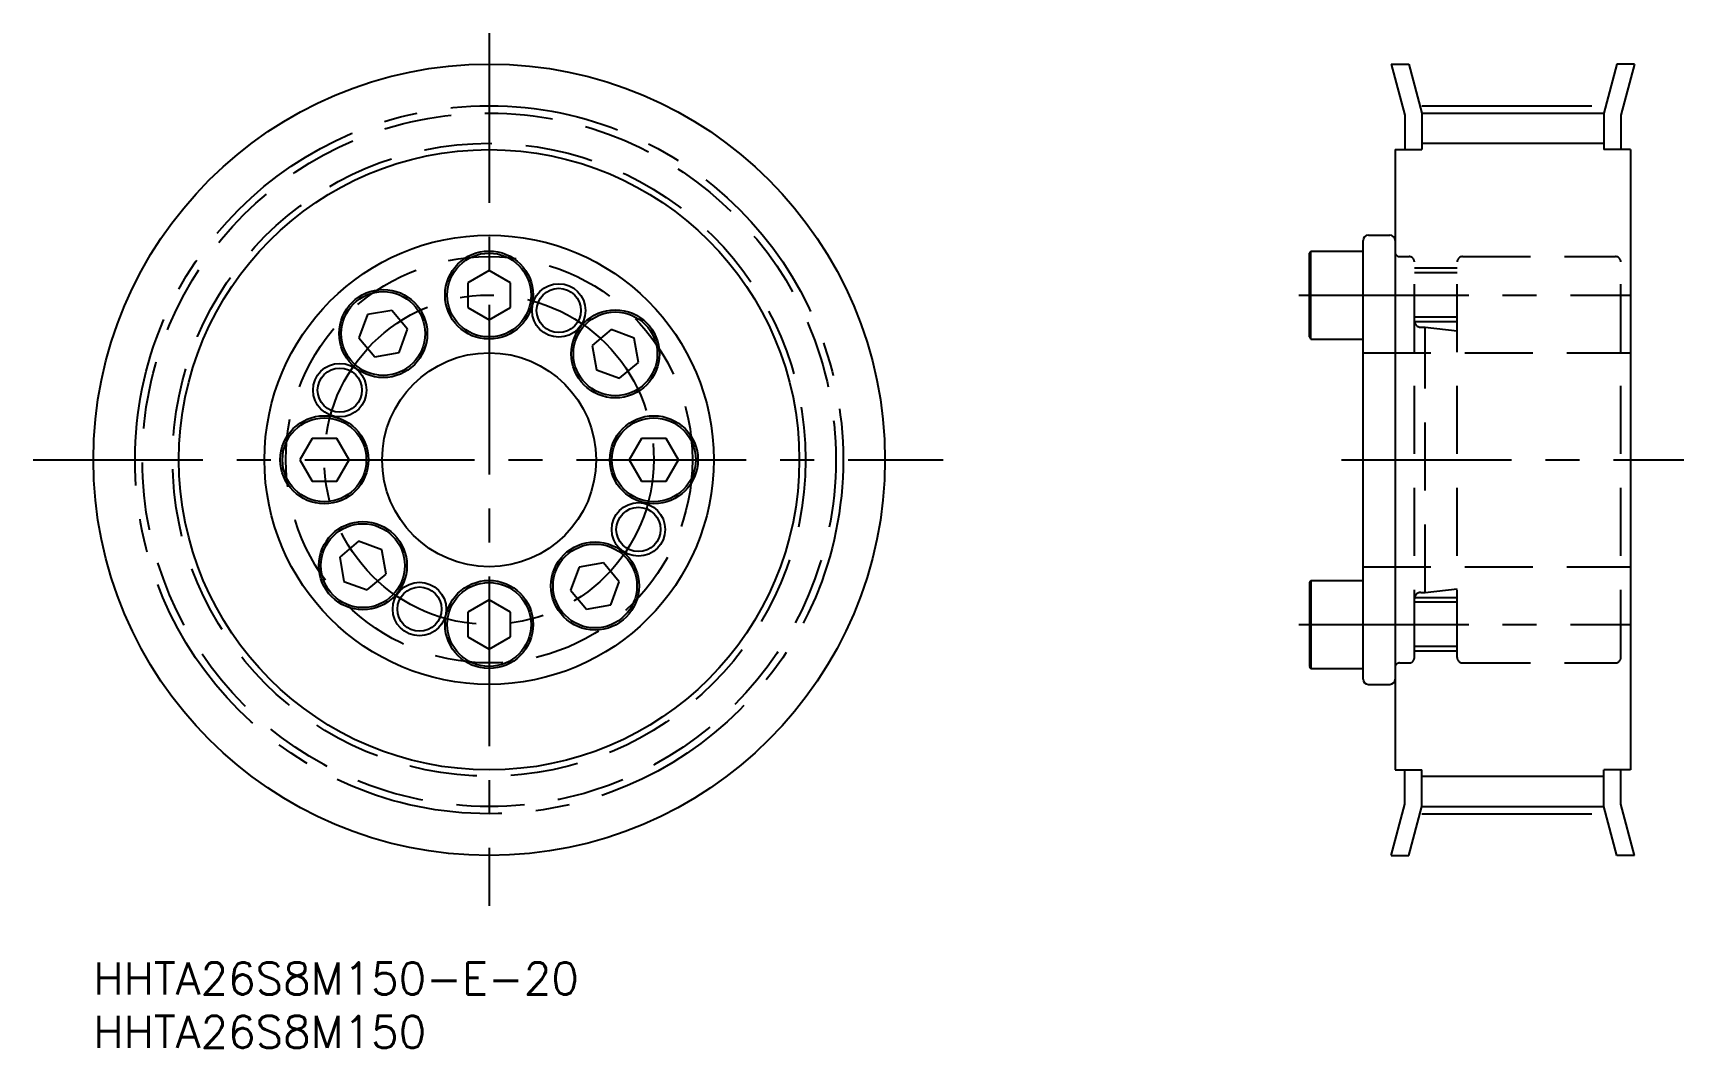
# Model space of a CAD drawing. Extents: x -6 to 149, y -8 to 87.
import ezdxf

# ---------------------------------------------------------------- set-up
doc = ezdxf.new("R2010")
doc.units = 0
doc.header["$LTSCALE"] = 0.5
doc.linetypes.add('CENTER', pattern=[50.8, 31.75, -6.35, 6.35, -6.35])
doc.linetypes.add('DASHED', pattern=[19.05, 12.7, -6.35])
for name, color, linetype in [('MSM_CENTER', 1, 'CENTER'), ('MSM_CONTINUOUS', 7, 'CONTINUOUS'), ('MSM_DASHED', 4, 'DASHED'), ('MSM_NARROW', 5, 'CONTINUOUS'), ('MSM_PART_NUMBER', 7, 'CONTINUOUS')]:
    doc.layers.add(name, color=color, linetype=linetype)
doc.styles.get("Standard").update_dxf_attribs({"font": 'txt.shx', "height": 3, "bigfont": 'bigfont.shx'})

# ---------------------------------------------------------------- blocks, each defined once
blk = doc.blocks.new('*U2')
at = {"layer": 'MSM_PART_NUMBER'}
blk.add_text('HHTA26S8M150-E-20', height=3, dxfattribs=at).set_placement((0, -3))
blk = doc.blocks.new('*U3')
at = {"layer": 'MSM_PART_NUMBER'}
blk.add_text('HHTA26S8M150', height=3, dxfattribs=at).set_placement((0, -8))

msp = doc.modelspace()

# ---------------------------------------------------------------- linework, layer by layer
at = {"layer": 'MSM_CENTER'}
for p, q in [((37, 86.9), (37, 5.29)), ((124.2, 80.1), (141.2, 80.1)), ((112.7, 62.4), (143.8, 62.4)), ((-5.64, 47), (79.44, 47)), ((116.7, 47), (148.7, 47)), ((116.7, 47), (148.7, 47)), ((112.7, 31.6), (143.8, 31.6)), ((124.2, 13.89), (141.2, 13.89))]:
    msp.add_line(p, q, dxfattribs=at)
for radius in [33.1, 15.4]:
    msp.add_circle((37, 47), radius, dxfattribs=at)
at = {"layer": 'MSM_CONTINUOUS'}
for p, q in [((121.32, 84), (122.6, 79.21)), ((121.32, 84), (122.98, 84)), ((122.98, 84), (124.2, 79.42)), ((142.43, 84), (141.2, 79.42)), ((144.09, 84), (142.43, 84)), ((144.09, 84), (142.8, 79.21)), ((122.6, 79.21), (122.6, 76)), ((124.2, 79.42), (141.2, 79.42)), ((124.2, 79.42), (124.2, 76)), ((141.2, 79.42), (141.2, 76)), ((142.8, 79.21), (142.8, 76)), ((121.7, 76), (121.7, 18)), ((121.7, 76), (124.2, 76)), ((143.7, 76), (141.2, 76)), ((143.7, 76), (143.7, 18)), ((119.2, 68), (121.2, 68)), ((113.7, 66.32), (113.82, 66.52)), ((113.82, 66.52), (118.7, 66.52)), ((113.82, 58.27), (113.82, 66.52)), ((118.7, 26.5), (118.7, 67.5)), ((113.7, 58.48), (113.7, 66.32)), ((37, 64.71), (35, 63.55)), ((35, 63.55), (35, 61.25)), ((39, 63.55), (37, 64.71)), ((38, 64.13), (38, 64.13)), ((38.5, 63.84), (38.5, 63.84)), ((39, 61.25), (39, 63.55)), ((25.62, 60.57), (24.83, 58.4)), ((27.89, 60.97), (25.62, 60.57)), ((29.38, 59.2), (27.89, 60.97)), ((35, 61.25), (37, 60.09)), ((37, 60.09), (39, 61.25)), ((28.59, 57.03), (29.38, 59.2)), ((48.4, 59.17), (46.63, 57.69)), ((50.57, 58.38), (48.4, 59.17)), ((24.83, 58.4), (26.31, 56.63)), ((46.63, 57.69), (47.03, 55.41)), ((50.97, 56.11), (50.57, 58.38)), ((113.7, 58.48), (113.82, 58.27)), ((113.82, 58.27), (118.7, 58.27)), ((26.31, 56.63), (28.59, 57.03)), ((49.2, 54.62), (50.97, 56.11)), ((47.03, 55.41), (49.2, 54.62)), ((20.45, 49), (19.29, 47)), ((22.75, 49), (20.45, 49)), ((23.91, 47), (22.75, 49)), ((51.25, 49), (50.09, 47)), ((53.55, 49), (51.25, 49)), ((54.71, 47), (53.55, 49)), ((19.29, 47), (20.45, 45)), ((22.75, 45), (23.91, 47)), ((50.09, 47), (51.25, 45)), ((53.55, 45), (54.71, 47)), ((143.7, 47), (143.7, 47)), ((20.45, 45), (22.75, 45)), ((51.25, 45), (53.55, 45)), ((24.8, 39.38), (23.03, 37.89)), ((26.97, 38.59), (24.8, 39.38)), ((23.03, 37.89), (23.43, 35.62)), ((27.37, 36.31), (26.97, 38.59)), ((47.69, 37.37), (45.41, 36.97)), ((49.17, 35.6), (47.69, 37.37)), ((23.43, 35.62), (25.6, 34.83)), ((25.6, 34.83), (27.37, 36.31)), ((45.41, 36.97), (44.62, 34.8)), ((48.38, 33.43), (49.17, 35.6)), ((113.7, 35.52), (113.82, 35.72)), ((113.7, 35.52), (113.7, 27.68)), ((113.82, 35.72), (118.7, 35.72)), ((113.82, 35.72), (113.82, 27.47)), ((44.62, 34.8), (46.11, 33.03)), ((37, 33.91), (35, 32.75)), ((35, 32.75), (35, 30.45)), ((39, 32.75), (37, 33.91)), ((39, 30.45), (39, 32.75)), ((46.11, 33.03), (48.38, 33.43)), ((35, 30.45), (37, 29.29)), ((37, 29.29), (39, 30.45)), ((113.7, 27.68), (113.82, 27.47)), ((113.82, 27.47), (118.7, 27.47)), ((119.2, 26), (121.2, 26)), ((121.7, 18), (124.2, 18)), ((122.6, 14.79), (122.6, 18)), ((124.2, 14.58), (124.2, 18)), ((141.2, 14.58), (141.2, 18)), ((143.7, 18), (141.2, 18)), ((142.8, 14.79), (142.8, 18)), ((121.32, 10), (122.6, 14.79)), ((122.98, 10), (124.2, 14.58)), ((124.2, 14.58), (141.2, 14.58)), ((142.43, 10), (141.2, 14.58)), ((144.09, 10), (142.8, 14.79)), ((121.32, 10), (122.98, 10)), ((144.09, 10), (142.43, 10))]:
    msp.add_line(p, q, dxfattribs=at)
for centre, radius in [((37, 47), 37), ((37, 47), 29), ((37, 47), 21), ((37, 62.4), 4.12), ((37, 62.4), 3.92), ((27.1, 58.8), 4.12), ((27.1, 58.8), 3.92), ((43.51, 60.96), 2.07), ((48.8, 56.9), 4.12), ((48.8, 56.9), 3.92), ((23.04, 53.51), 2.07), ((37, 47), 10), ((21.6, 47), 4.12), ((52.4, 47), 4.12), ((21.6, 47), 3.92), ((52.4, 47), 3.92), ((50.96, 40.49), 2.07), ((25.2, 37.1), 4.12), ((25.2, 37.1), 3.92), ((46.9, 35.2), 4.12), ((46.9, 35.2), 3.92), ((37, 31.6), 4.12), ((37, 31.6), 3.92), ((30.49, 33.04), 2.07)]:
    msp.add_circle(centre, radius, dxfattribs=at)
for centre, start, end in [((119.2, 67.5), 90, 180), ((121.2, 67.5), 0, 90), ((119.2, 26.5), 180, 270), ((121.2, 26.5), 270, 0)]:
    msp.add_arc(centre, 0.5, start, end, dxfattribs=at)
at = {"layer": 'MSM_DASHED'}
for p, q in [((122.11, 66), (123, 66)), ((123.5, 28.5), (123.5, 65.5)), ((127.5, 64.9), (123.5, 64.9)), ((127.5, 28.5), (127.5, 65.5)), ((128, 66), (142.3, 66)), ((142.8, 28.5), (142.8, 65.5)), ((127.5, 64.47), (123.5, 64.47)), ((127.5, 60.33), (123.5, 60.33)), ((127.5, 59.9), (123.5, 59.9)), ((124.1, 59.4), (124.5, 59.4)), ((124.5, 34.6), (124.5, 59.4)), ((124.5, 59.4), (127.5, 59.07)), ((118.7, 57), (143.7, 57)), ((118.7, 37), (143.7, 37)), ((127.5, 34.1), (123.5, 34.1)), ((124.1, 34.6), (124.5, 34.6)), ((124.5, 34.6), (127.5, 34.93)), ((127.5, 33.67), (123.5, 33.67)), ((127.5, 29.53), (123.5, 29.53)), ((122.11, 28), (123, 28)), ((127.5, 29.1), (123.5, 29.1)), ((128, 28), (142.3, 28))]:
    msp.add_line(p, q, dxfattribs=at)
for radius in [32.42, 29.59, 19]:
    msp.add_circle((37, 47), radius, dxfattribs=at)
for centre, radius, start, end in [((122.11, 66.41), 0.41, 180, 270), ((123, 65.5), 0.5, 0, 90), ((128, 65.5), 0.5, 90, 180), ((142.3, 65.5), 0.5, 0, 90), ((124.1, 60), 0.6, 180.0007, 270), ((124.1, 34), 0.6, 90, 179.9993), ((122.11, 27.59), 0.41, 90, 180), ((123, 28.5), 0.5, 270, 0), ((128, 28.5), 0.5, 180, 270), ((142.3, 28.5), 0.5, 270, 0)]:
    msp.add_arc(centre, radius, start, end, dxfattribs=at)
at = {"layer": 'MSM_NARROW'}
for p, q in [((124.2, 76.59), (141.2, 76.59)), ((124.2, 17.41), (141.2, 17.41))]:
    msp.add_line(p, q, dxfattribs=at)
for centre in [(43.51, 60.96), (23.04, 53.51), (50.96, 40.49), (30.49, 33.04)]:
    msp.add_circle(centre, 2.5, dxfattribs=at)

# ---------------------------------------------------------------- block references
at = {"layer": 'MSM_CONTINUOUS'}
for name in ['*U2', '*U3']:
    msp.add_blockref(name, (0, 0), dxfattribs=at)

doc.saveas('drawing.dxf')
